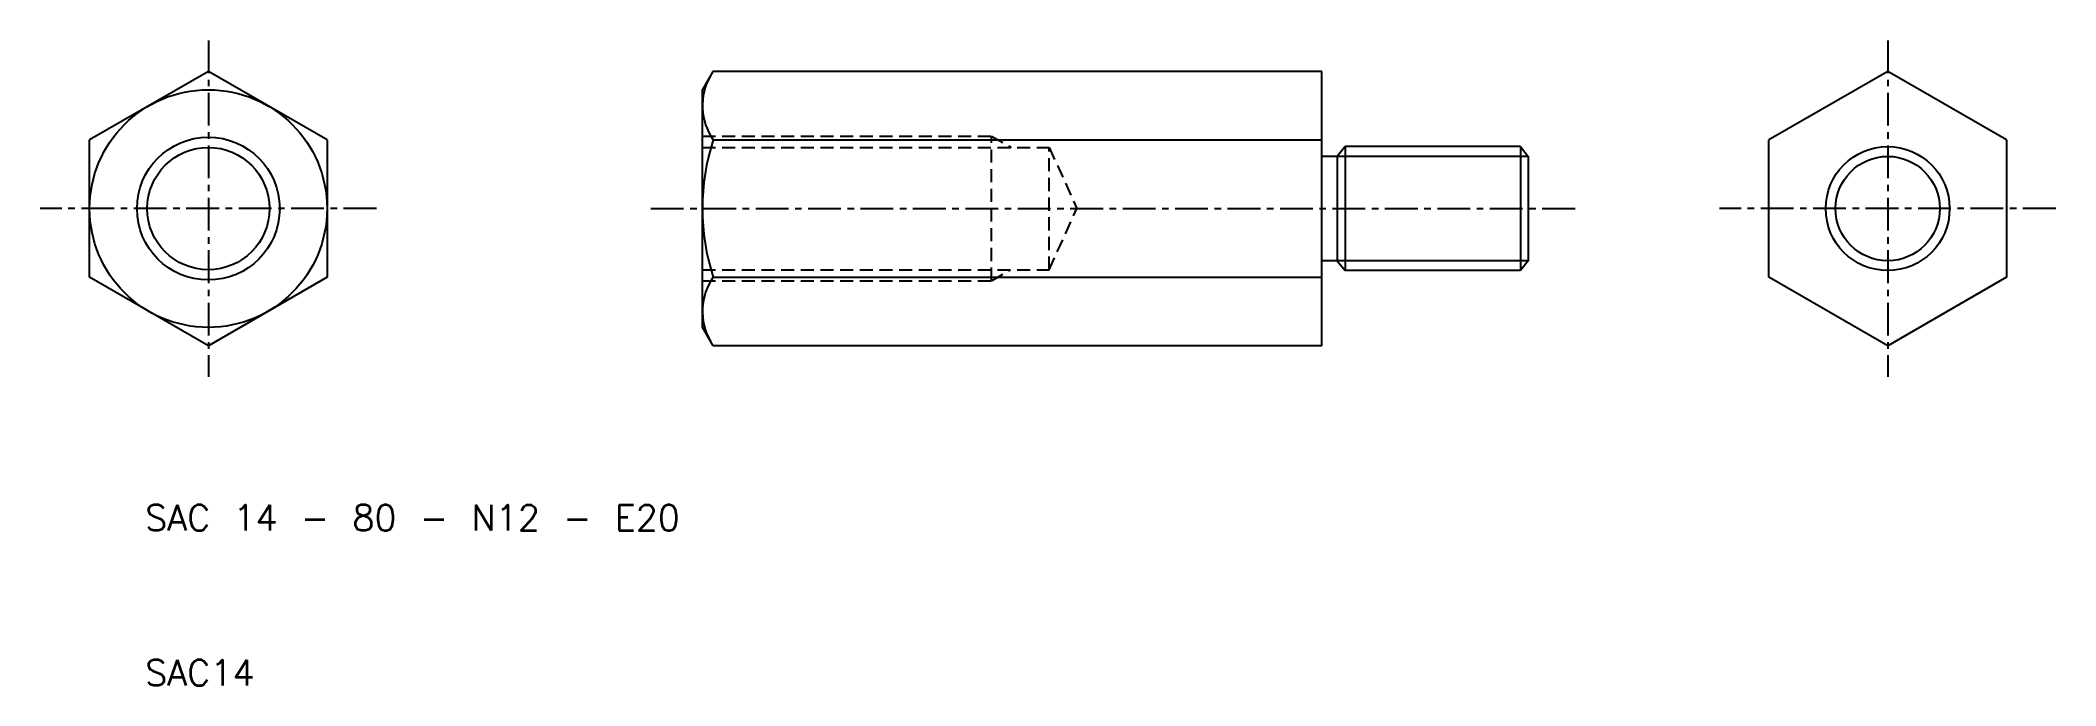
# Model space of a CAD drawing. Extents: x 45 to 241, y 46 to 109.
import ezdxf

# ---------------------------------------------------------------- set-up
doc = ezdxf.new("R2010")
doc.units = 0
doc.header["$LTSCALE"] = 0.1
doc.linetypes.add('CENTER', pattern=[50.8, 31.75, -6.35, 6.35, -6.35])
doc.linetypes.add('DASHED', pattern=[19.05, 12.7, -6.35])
doc.layers.get('0').update_dxf_attribs({"linetype": 'CONTINUOUS'})
doc.layers.add('CENTER', color=1, linetype='CONTINUOUS')
doc.styles.get("Standard").update_dxf_attribs({"font": 'txt.shx', "bigfont": 'bigfont.shx'})

msp = doc.modelspace()

# ---------------------------------------------------------------- linework, layer by layer
at = {"linetype": 'CONTINUOUS'}
for p, q in [((61.67, 105.7), (50.17, 99.06)), ((73.17, 99.06), (61.67, 105.7)), ((110.55, 105.7), (109.53, 103.93)), ((169.53, 79.14), (169.53, 105.7)), ((224.35, 105.7), (212.85, 99.06)), ((235.85, 99.06), (224.35, 105.7)), ((109.53, 80.93), (109.53, 103.93)), ((50.17, 85.78), (50.17, 99.06)), ((73.17, 99.06), (73.17, 85.78)), ((110.58, 99.07), (169.53, 99.06)), ((212.85, 85.78), (212.85, 99.06)), ((235.85, 99.06), (235.85, 85.78)), ((61.67, 79.14), (50.17, 85.78)), ((73.17, 85.78), (61.67, 79.14)), ((110.58, 85.79), (169.53, 85.78)), ((224.35, 79.14), (212.85, 85.78)), ((235.85, 85.78), (224.35, 79.14)), ((110.56, 79.14), (109.53, 80.93))]:
    msp.add_line(p, q, dxfattribs=at)
for p, q in [((169.53, 105.7), (110.55, 105.7)), ((67.42, 102.38), (67.42, 102.38)), ((230.1, 102.38), (230.1, 102.38)), ((70.29, 100.72), (70.29, 100.72)), ((232.97, 100.72), (232.97, 100.72)), ((171.78, 98.42), (171.03, 97.47)), ((171.78, 98.42), (171.78, 86.42)), ((188.78, 98.42), (171.78, 98.42)), ((188.78, 98.42), (188.78, 86.42)), ((188.78, 98.42), (189.53, 97.47)), ((171.03, 97.47), (169.53, 97.47)), ((171.03, 97.47), (171.03, 87.37)), ((189.53, 97.47), (189.53, 87.37)), ((189.53, 97.47), (189.53, 87.37)), ((171.03, 87.37), (169.53, 87.37)), ((171.03, 87.37), (171.78, 86.42)), ((188.78, 86.42), (171.78, 86.42)), ((189.53, 87.37), (188.78, 86.42)), ((169.53, 79.14), (110.56, 79.14))]:
    msp.add_line(p, q)
at = {"color": 3, "linetype": 'DASHED'}
for p, q in [((109.53, 99.44), (137.53, 99.44)), ((109.53, 98.34), (143.13, 98.34)), ((137.53, 85.44), (137.53, 99.44)), ((137.53, 99.44), (139.44, 98.34)), ((143.13, 86.5), (143.13, 98.34)), ((143.13, 98.34), (145.8, 92.44)), ((143.13, 86.5), (145.8, 92.44)), ((109.53, 86.5), (143.13, 86.5)), ((137.53, 85.44), (139.37, 86.5)), ((109.53, 85.44), (137.53, 85.44))]:
    msp.add_line(p, q, dxfattribs=at)
at = {"color": 3}
for p, q in [((189.53, 97.47), (171.03, 97.47)), ((189.53, 87.37), (171.03, 87.37))]:
    msp.add_line(p, q, dxfattribs=at)
at = {"linetype": 'CONTINUOUS'}
msp.add_circle((61.67, 92.42), 11.5, dxfattribs=at)
at = {"color": 3, "linetype": 'CONTINUOUS'}
msp.add_circle((61.67, 92.42), 6.91, dxfattribs=at)
for centre, radius in [((61.67, 92.42), 5.92), ((224.35, 92.42), 6)]:
    msp.add_circle(centre, radius)
at = {"color": 3}
msp.add_circle((224.35, 92.42), 5.05, dxfattribs=at)
at = {"linetype": 'CONTINUOUS'}
for centre, radius, start, end in [((115.28, 102.39), 5.75, 150, 215.2644), ((130.95, 92.43), 21.42, 161.9403, 198.0597), ((115.28, 82.47), 5.75, 144.7356, 210)]:
    msp.add_arc(centre, radius, start, end, dxfattribs=at)
at = {"layer": 'CENTER', "linetype": 'CENTER'}
for p, q in [((61.67, 108.7), (61.67, 76.14)), ((224.35, 108.7), (224.35, 76.14)), ((77.95, 92.42), (45.39, 92.42)), ((104.53, 92.42), (194.53, 92.42)), ((240.63, 92.42), (208.07, 92.42))]:
    msp.add_line(p, q, dxfattribs=at)

# ---------------------------------------------------------------- texts
for s, p in [('SAC 14 - 80 - N12 - E20', (55.54, 61.25)), ('SAC14', (55.54, 46.25))]:
    msp.add_text(s, height=2.5).set_placement(p)

doc.saveas('drawing.dxf')
